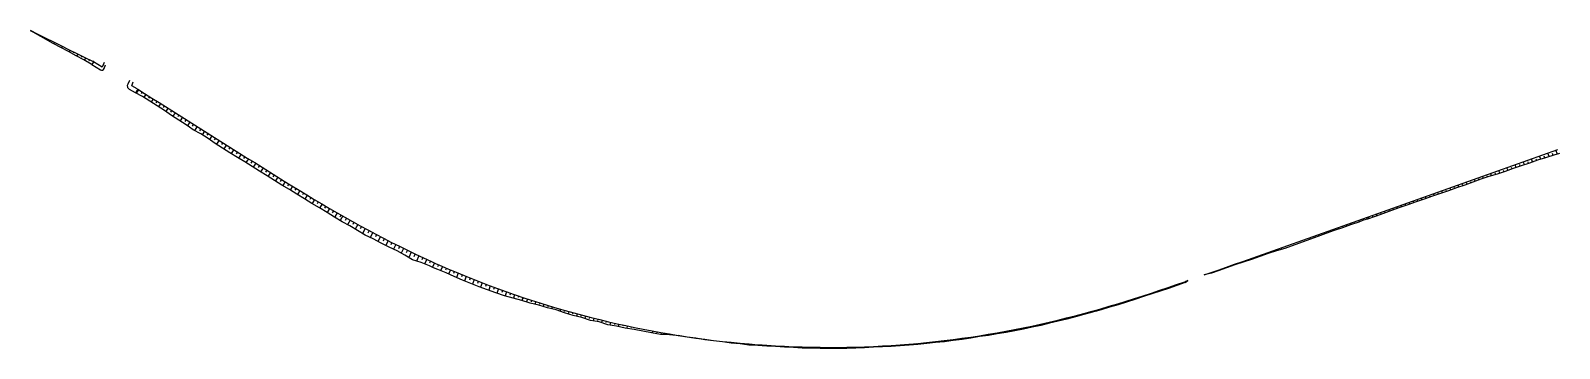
# Model space of a CAD drawing. Header units: metres. Extents: x 288738 to 324331, y 7399322 to 7465117.
# Drawn here: x 311719 to 312603, y 7431880 to 7432063 of the extents above; entities that cross this region are included whole.
import ezdxf

# ---------------------------------------------------------------- set-up
doc = ezdxf.new("R2010")
doc.units = ezdxf.units.M
doc.header["$LTSCALE"] = 10
for name, color, linetype in [('F-HZ-ATERRO-TALUDE', 110, 'Continuous'), ('F-HZ-CORREDOR', 7, 'Continuous'), ('F-HZ-CORREDOR-FEAT', 2, 'Continuous'), ('F-HZ-PIANO-CORTE', 10, 'Continuous'), ('F-HZ-TALUDE', 2, 'Continuous')]:
    doc.layers.add(name, color=color, linetype=linetype)

# ---------------------------------------------------------------- blocks, each defined once
blk = doc.blocks.new('A$C58362D19')
at = {"layer": 'F-HZ-CORREDOR', "color": 90, "linetype": 'Continuous', "lineweight": -3}
for p, q in [((311899.68, 7431956.4), (311898.16, 7431953.69)), ((311901.84, 7431955.17), (311901.08, 7431953.8)), ((311904.01, 7431953.95), (311902.55, 7431951.31)), ((311906.18, 7431952.73), (311905.46, 7431951.42)), ((311908.35, 7431951.53), (311906.86, 7431948.78)), ((311910.53, 7431950.33), (311909.76, 7431948.91)), ((311912.71, 7431949.14), (311911.17, 7431946.26)), ((311914.9, 7431947.95), (311914.14, 7431946.51)), ((311917.09, 7431946.78), (311915.64, 7431944.01)), ((311919.29, 7431945.61), (311918.59, 7431944.26)), ((311921.49, 7431944.45), (311920.07, 7431941.72)), ((311923.7, 7431943.3), (311922.99, 7431941.92)), ((311925.91, 7431942.16), (311924.52, 7431939.43)), ((311928.13, 7431941.03), (311927.44, 7431939.67)), ((311930.35, 7431939.91), (311929.01, 7431937.22)), ((311932.58, 7431938.8), (311931.91, 7431937.46)), ((311934.81, 7431937.7), (311933.46, 7431934.95)), ((311937.04, 7431936.6), (311936.36, 7431935.2)), ((311939.27, 7431935.53), (311937.81, 7431932.49)), ((311941.5, 7431934.46), (311940.73, 7431932.83)), ((311943.74, 7431933.42), (311942.3, 7431930.37)), ((311945.97, 7431932.37), (311945.33, 7431930.98)), ((311948.23, 7431931.33), (311947.02, 7431928.7)), ((311950.49, 7431930.3), (311949.92, 7431929.05)), ((311952.76, 7431929.28), (311951.63, 7431926.78)), ((311955.03, 7431928.27), (311954.47, 7431927.01)), ((311957.31, 7431927.27), (311956.21, 7431924.79)), ((311959.59, 7431926.28), (311959.06, 7431925.07)), ((311961.88, 7431925.3), (311960.84, 7431922.88)), ((311964.17, 7431924.33), (311963.65, 7431923.12)), ((311966.46, 7431923.37), (311965.43, 7431920.91)), ((311968.76, 7431922.42), (311968.24, 7431921.17)), ((311971.06, 7431921.48), (311970.02, 7431918.93)), ((311973.37, 7431920.55), (311972.85, 7431919.26)), ((311975.68, 7431919.63), (311974.64, 7431917.02)), ((311978, 7431918.72), (311977.49, 7431917.42)), ((311980.32, 7431917.82), (311979.31, 7431915.23)), ((311982.64, 7431916.94), (311982.15, 7431915.66)), ((311984.97, 7431916.06), (311984.02, 7431913.54)), ((311987.3, 7431915.19), (311986.83, 7431913.94)), ((311989.64, 7431914.33), (311988.72, 7431911.84)), ((311991.98, 7431913.49), (311991.53, 7431912.27)), ((311994.32, 7431912.65), (311993.46, 7431910.26)), ((311996.66, 7431911.83), (311996.26, 7431910.7)), ((311999.01, 7431911.01), (311998.27, 7431908.89)), ((312001.36, 7431910.21), (312001.03, 7431909.24)), ((312003.71, 7431909.41, 719.67), (312003.11, 7431907.63, 718.42)), ((312004.12, 7431909.28, 719.67), (312003.82, 7431908.39, 719.05)), ((312006.49, 7431908.5, 719.67), (312005.9, 7431906.74, 718.44)), ((312008.86, 7431907.72, 719.67), (312008.57, 7431906.86, 719.07))]:
    blk.add_line(p, q, dxfattribs=at)
at = {"layer": 'F-HZ-CORREDOR-FEAT', "color": 2, "linetype": 'Continuous', "lineweight": -3}
blk.add_lwpolyline([(312008.03, 7431906.05), (312003.11, 7431907.63), (311998.09, 7431908.94), (311993.11, 7431910.36), (311988.21, 7431912.01), (311983.35, 7431913.78), (311978.48, 7431915.53), (311973.65, 7431917.41), (311968.88, 7431919.41), (311964.14, 7431921.47), (311959.38, 7431923.5), (311954.58, 7431925.45), (311952.17, 7431926.54), (311949.88, 7431927.6), (311945.04, 7431929.47), (311940.1, 7431931.1), (311935.67, 7431933.8), (311931.1, 7431936.2), (311926.47, 7431938.46), (311921.86, 7431940.74), (311917.35, 7431943.21), (311912.7, 7431945.39), (311908.24, 7431947.92), (311903.89, 7431950.64), (311899.31, 7431952.93), (311895.04, 7431955.77)], dxfattribs=at)

msp = doc.modelspace()

# ---------------------------------------------------------------- linework, layer by layer
at = {"layer": 'F-HZ-ATERRO-TALUDE', "linetype": 'Continuous', "lineweight": -3}
for p, q in [((311781.248, 7432029.67), (311779.908, 7432027.57)), ((311781.774, 7432029.34), (311780.46, 7432027.281)), ((311783.883, 7432028.014), (311783.278, 7432027.067)), ((311785.994, 7432026.686), (311784.837, 7432024.873)), ((311788.11, 7432025.356), (311787.511, 7432024.418)), ((311790.226, 7432024.026), (311789.001, 7432022.105)), ((311792.343, 7432022.695), (311791.727, 7432021.73)), ((311794.459, 7432021.365), (311793.229, 7432019.436)), ((311796.575, 7432020.034), (311795.967, 7432019.081)), ((311798.691, 7432018.704), (311797.466, 7432016.784)), ((311800.807, 7432017.374), (311800.169, 7432016.375)), ((311802.923, 7432016.044), (311801.611, 7432013.988)), ((311805.04, 7432014.714), (311804.377, 7432013.675)), ((311807.156, 7432013.383), (311805.808, 7432011.271)), ((311809.272, 7432012.053), (311808.58, 7432010.969)), ((311811.388, 7432010.723), (311809.971, 7432008.5)), ((311813.505, 7432009.392), (311812.778, 7432008.253)), ((311815.62, 7432008.063), (311814.162, 7432005.777)), ((311817.733, 7432006.734), (311817.034, 7432005.639)), ((311819.847, 7432005.405), (311818.483, 7432003.265)), ((311821.963, 7432004.075), (311821.274, 7432002.993)), ((311824.079, 7432002.745), (311822.678, 7432000.545)), ((311826.194, 7432001.416), (311825.478, 7432000.289)), ((311828.31, 7432000.086), (311826.853, 7431997.793)), ((311830.425, 7431998.756), (311829.693, 7431997.603)), ((311832.54, 7431997.427), (311831.071, 7431995.108)), ((311834.655, 7431996.097), (311833.918, 7431994.933)), ((311836.77, 7431994.768), (311835.293, 7431992.43)), ((311838.884, 7431993.438), (311838.143, 7431992.264)), ((311840.998, 7431992.11), (311839.528, 7431989.773)), ((311843.112, 7431990.782), (311842.399, 7431989.646)), ((311845.226, 7431989.454), (311843.825, 7431987.217)), ((311847.34, 7431988.127), (311846.63, 7431986.989)), ((311849.455, 7431986.8), (311848.019, 7431984.495)), ((311851.57, 7431985.474), (311850.851, 7431984.316)), ((311853.685, 7431984.148), (311852.254, 7431981.838)), ((311855.802, 7431982.826), (311855.101, 7431981.69)), ((311857.919, 7431981.504), (311856.533, 7431979.253)), ((311860.038, 7431980.186), (311859.335, 7431979.04)), ((311862.157, 7431978.869), (311860.739, 7431976.549)), ((311864.279, 7431977.555), (311863.577, 7431976.403)), ((311866.401, 7431976.243), (311865.014, 7431973.955)), ((311868.526, 7431974.935), (311867.842, 7431973.802)), ((311870.652, 7431973.628), (311869.302, 7431971.383)), ((311872.781, 7431972.327), (311872.115, 7431971.215)), ((311874.911, 7431971.027), (311873.593, 7431968.818)), ((311877.044, 7431969.735), (311876.38, 7431968.616)), ((311879.177, 7431968.444), (311877.837, 7431966.175)), ((311881.315, 7431967.16), (311880.633, 7431966.001)), ((311883.452, 7431965.878), (311882.07, 7431963.513)), ((311885.596, 7431964.604), (311884.911, 7431963.427)), ((311887.74, 7431963.33), (311886.384, 7431960.986)), ((311889.89, 7431962.068), (311889.212, 7431960.889)), ((311892.039, 7431960.805), (311890.684, 7431958.435)), ((311894.344, 7431959.435), (311893.66, 7431958.258)), ((311896.488, 7431958.162), (311895.132, 7431955.817)), ((311898.638, 7431956.899), (311897.96, 7431955.72)), ((312003.713, 7431909.412), (312003.109, 7431907.632)), ((312004.124, 7431909.276), (312003.823, 7431908.388)), ((312006.49, 7431908.497), (312005.903, 7431906.736)), ((312008.857, 7431907.72), (312008.573, 7431906.856)), ((312011.223, 7431906.964), (312010.722, 7431905.417)), ((312013.591, 7431906.209), (312013.372, 7431905.521)), ((312015.974, 7431905.472), (312015.531, 7431904.06)), ((312018.356, 7431904.736), (312018.132, 7431904.012)), ((312020.736, 7431904.023), (312020.351, 7431902.756)), ((312023.118, 7431903.311), (312022.957, 7431902.772)), ((312025.508, 7431902.618), (312025.148, 7431901.395)), ((312027.898, 7431901.927), (312027.694, 7431901.224)), ((312030.297, 7431901.253), (312029.869, 7431899.755)), ((312032.697, 7431900.583), (312032.476, 7431899.796)), ((312035.1, 7431899.931), (312034.684, 7431898.422)), ((312037.505, 7431899.283), (312037.315, 7431898.583)), ((312039.912, 7431898.651), (312039.515, 7431897.158)), ((312042.319, 7431898.027), (312042.1, 7431897.19)), ((312044.728, 7431897.417), (312044.309, 7431895.786)), ((312047.14, 7431896.815), (312046.956, 7431896.087)), ((312049.555, 7431896.225), (312049.185, 7431894.731)), ((312051.972, 7431895.646), (312051.766, 7431894.796)), ((312054.389, 7431895.077), (312053.981, 7431893.365)), ((312056.81, 7431894.52), (312056.632, 7431893.758)), ((312059.237, 7431893.971), (312058.91, 7431892.542)), ((312061.672, 7431893.435), (312061.508, 7431892.702)), ((312064.106, 7431892.906), (312063.793, 7431891.483)), ((312066.538, 7431892.393), (312066.405, 7431891.773)), ((312078.77, 7431889.971), (312078.564, 7431888.898)), ((312081.223, 7431889.524), (312081.114, 7431888.941)), ((312083.672, 7431889.08), (312083.452, 7431887.873)), ((312086.089, 7431888.662), (312086.02, 7431888.276)), ((312088.51, 7431888.244), (312088.451, 7431887.907))]:
    msp.add_line(p, q, dxfattribs=at)
at = {"layer": 'F-HZ-CORREDOR', "color": 90, "linetype": 'Continuous', "lineweight": -3}
for p, q in [((311719.812, 7432063.241, 718.902), (311719.441, 7432062.659, 718.441)), ((311722.05, 7432062.105, 718.918), (311721.957, 7432061.959, 718.803)), ((311724.285, 7432060.976, 718.935), (311724.12, 7432060.717, 718.731)), ((311726.507, 7432059.873, 718.952), (311726.3, 7432059.548, 718.696)), ((311728.732, 7432058.768, 718.97), (311728.374, 7432058.206, 718.526)), ((311730.98, 7432057.652, 718.987), (311730.769, 7432057.321, 718.725)), ((311733.227, 7432056.536, 719.004), (311732.75, 7432055.789, 718.413)), ((311735.467, 7432055.424, 719.022), (311735.227, 7432055.048, 718.724)), ((311737.708, 7432054.312, 719.039), (311737.217, 7432053.542, 718.43)), ((311739.955, 7432053.196, 719.057), (311739.683, 7432052.769, 718.719)), ((311742.202, 7432052.081, 719.074), (311741.602, 7432051.14, 718.33)), ((311744.451, 7432050.964, 719.091), (311744.116, 7432050.439, 718.676)), ((311746.699, 7432049.848, 719.109), (311745.963, 7432048.695, 718.197)), ((311748.944, 7432048.734, 719.126), (311748.558, 7432048.128, 718.648)), ((311751.19, 7432047.619, 719.144), (311750.375, 7432046.342, 718.134)), ((311753.439, 7432046.502, 719.161), (311752.993, 7432045.804, 718.609)), ((311755.854, 7432045.645, 719.191), (311754.714, 7432043.858, 717.971))]:
    msp.add_line(p, q, dxfattribs=at)
at = {"layer": 'F-HZ-CORREDOR-FEAT', "color": 2, "linetype": 'Continuous', "lineweight": -3}
for p, q in [((311723.863, 7432061.185), (311719.383, 7432063.459)), ((311723.863, 7432061.185), (311719.383, 7432063.459)), ((311723.863, 7432061.185), (311719.383, 7432063.459)), ((311732.395, 7432055.966), (311719.595, 7432063.316)), ((311728.368, 7432058.949), (311723.863, 7432061.185)), ((311728.368, 7432058.949), (311723.863, 7432061.185)), ((311728.368, 7432058.949), (311723.863, 7432061.185)), ((311732.872, 7432056.713), (311728.368, 7432058.949)), ((311732.872, 7432056.713), (311728.368, 7432058.949)), ((311732.872, 7432056.713), (311728.368, 7432058.949)), ((311736.893, 7432053.719), (311732.395, 7432055.966)), ((311737.376, 7432054.477), (311732.872, 7432056.713)), ((311737.376, 7432054.477), (311732.872, 7432056.713)), ((311737.376, 7432054.477), (311732.872, 7432056.713)), ((311741.29, 7432051.315), (311736.893, 7432053.719)), ((311741.88, 7432052.24), (311737.376, 7432054.477)), ((311741.88, 7432052.24), (311737.376, 7432054.477)), ((311741.88, 7432052.24), (311737.376, 7432054.477)), ((311745.654, 7432048.859), (311741.29, 7432051.315)), ((311746.385, 7432050.004), (311741.88, 7432052.24)), ((311746.385, 7432050.004), (311741.88, 7432052.24)), ((311746.385, 7432050.004), (311741.88, 7432052.24)), ((311750.889, 7432047.768), (311746.385, 7432050.004)), ((311750.889, 7432047.768), (311746.385, 7432050.004)), ((311750.889, 7432047.768), (311746.385, 7432050.004)), ((311750.085, 7432046.508), (311745.654, 7432048.859)), ((311754.436, 7432044.031), (311750.085, 7432046.508)), ((311755.393, 7432045.532), (311750.889, 7432047.768)), ((311755.393, 7432045.532), (311750.889, 7432047.768)), ((311755.393, 7432045.532), (311750.889, 7432047.768)), ((311754.714, 7432043.858), (311754.436, 7432044.031)), ((311755.854, 7432045.645), (311755.393, 7432045.532)), ((311755.688, 7432045.385), (311755.393, 7432045.532)), ((311755.688, 7432045.385), (311755.393, 7432045.532))]:
    msp.add_line(p, q, dxfattribs=at)
at = {"layer": 'F-HZ-PIANO-CORTE'}
for p, q in [((312582.348, 7431986.035), (312581.714, 7431987.64)), ((312584.725, 7431986.809), (312584.397, 7431987.642)), ((312587.092, 7431987.613), (312586.427, 7431989.311)), ((312589.457, 7431988.424), (312589.121, 7431989.286)), ((312591.841, 7431989.175), (312591.139, 7431990.983)), ((312594.23, 7431989.913), (312593.861, 7431990.865)), ((312596.617, 7431990.657), (312595.848, 7431992.653)), ((312599.003, 7431991.402), (312598.603, 7431992.445)), ((312601.4, 7431992.112), (312600.556, 7431994.323)), ((312558.663, 7431978.06), (312558.158, 7431979.285)), ((312561.036, 7431978.847), (312560.775, 7431979.484)), ((312563.417, 7431979.609), (312562.867, 7431980.955)), ((312565.802, 7431980.359), (312565.511, 7431981.074)), ((312568.187, 7431981.109), (312567.573, 7431982.624)), ((312570.571, 7431981.861), (312570.249, 7431982.66)), ((312572.913, 7431982.731), (312572.284, 7431984.296)), ((312575.238, 7431983.651), (312574.941, 7431984.392)), ((312577.599, 7431984.472), (312577.002, 7431985.969)), ((312579.972, 7431985.258), (312579.665, 7431986.031)), ((312535.08, 7431969.768), (312534.584, 7431970.924)), ((312537.445, 7431970.58), (312537.193, 7431971.17)), ((312539.798, 7431971.425), (312539.299, 7431972.597)), ((312542.14, 7431972.298), (312541.899, 7431972.866)), ((312544.498, 7431973.128), (312544.016, 7431974.27)), ((312546.868, 7431973.924), (312546.62, 7431974.514)), ((312549.23, 7431974.744), (312548.728, 7431975.941)), ((312551.585, 7431975.582), (312551.336, 7431976.18)), ((312553.941, 7431976.419), (312553.444, 7431977.614)), ((312556.297, 7431977.255), (312556.049, 7431977.853)), ((312506.735, 7431959.969), (312506.326, 7431960.902)), ((312509.102, 7431960.775), (312508.89, 7431961.256)), ((312511.461, 7431961.602), (312511.035, 7431962.572)), ((312513.811, 7431962.453), (312513.602, 7431962.93)), ((312516.159, 7431963.312), (312515.75, 7431964.244)), ((312518.504, 7431964.179), (312518.306, 7431964.63)), ((312520.882, 7431964.942), (312520.455, 7431965.913)), ((312523.268, 7431965.685), (312523.036, 7431966.215)), ((312525.63, 7431966.502), (312525.16, 7431967.582)), ((312527.976, 7431967.367), (312527.748, 7431967.893)), ((312530.336, 7431968.19), (312529.876, 7431969.254)), ((312532.711, 7431968.971), (312532.47, 7431969.53)), ((312482.299, 7431951.367), (312481.914, 7431952.244)), ((312484.659, 7431952.191), (312484.464, 7431952.635)), ((312487.016, 7431953.024), (312486.625, 7431953.915)), ((312489.362, 7431953.885), (312489.172, 7431954.318)), ((312491.741, 7431954.645), (312491.329, 7431955.583)), ((312492.607, 7431954.934), (312492.188, 7431955.888)), ((312494.979, 7431955.723), (312494.76, 7431956.223)), ((312497.341, 7431956.542), (312496.895, 7431957.557)), ((312499.692, 7431957.391), (312499.472, 7431957.892)), ((312502.039, 7431958.253), (312501.61, 7431959.229)), ((312504.381, 7431959.128), (312504.175, 7431959.597)), ((312458.719, 7431943.063), (312458.362, 7431943.89)), ((312461.062, 7431943.935), (312460.891, 7431944.331)), ((312463.408, 7431944.798), (312463.077, 7431945.563)), ((312465.767, 7431945.628), (312465.599, 7431946.013)), ((312468.125, 7431946.458), (312467.787, 7431947.233)), ((312470.483, 7431947.288), (312470.313, 7431947.678)), ((312472.843, 7431948.114), (312472.498, 7431948.904)), ((312475.208, 7431948.925), (312475.03, 7431949.332)), ((312477.572, 7431949.736), (312477.205, 7431950.574)), ((312479.936, 7431950.551), (312479.748, 7431950.98)), ((312432.735, 7431934.121), (312432.611, 7431934.417)), ((312435.097, 7431934.937), (312434.842, 7431935.549)), ((312437.46, 7431935.753), (312437.328, 7431936.068)), ((312439.841, 7431936.511), (312439.544, 7431937.216)), ((312442.26, 7431937.142), (312442.069, 7431937.593)), ((312406.726, 7431925.203), (312406.597, 7431925.535)), ((312409.065, 7431926.086), (312409.009, 7431926.228)), ((312411.415, 7431926.939), (312411.31, 7431927.204)), ((312413.777, 7431927.758), (312413.721, 7431927.898)), ((312416.152, 7431928.536), (312416.018, 7431928.872)), ((312418.543, 7431929.266), (312418.455, 7431929.486)), ((312420.926, 7431930.023), (312420.717, 7431930.539)), ((312423.296, 7431930.818), (312423.183, 7431931.096)), ((312425.66, 7431931.631), (312425.424, 7431932.208)), ((312428.014, 7431932.471), (312427.897, 7431932.757)), ((312430.372, 7431933.303), (312430.134, 7431933.879)), ((312381.692, 7431916.218), (312381.492, 7431916.779)), ((312384.013, 7431917.147), (312383.933, 7431917.368)), ((312401.607, 7431923.384), (312401.476, 7431923.726)), ((312402.016, 7431923.527), (312401.884, 7431923.87)), ((312404.377, 7431924.349), (312404.308, 7431924.526)), ((312355.557, 7431907.661), (312355.473, 7431907.928)), ((312357.934, 7431908.438), (312357.772, 7431908.946)), ((312360.311, 7431909.212), (312360.231, 7431909.459)), ((312362.687, 7431909.988), (312362.531, 7431910.469)), ((312365.062, 7431910.769), (312364.984, 7431911.005)), ((312367.437, 7431911.55), (312367.281, 7431912.016)), ((312369.81, 7431912.338), (312369.732, 7431912.569)), ((312372.183, 7431913.123), (312372.025, 7431913.585)), ((312374.561, 7431913.894), (312374.477, 7431914.136)), ((312376.939, 7431914.665), (312376.762, 7431915.173)), ((312379.317, 7431915.439), (312379.222, 7431915.707)), ((312324.369, 7431898.551), (312324.22, 7431899.136)), ((312326.793, 7431899.161), (312326.713, 7431899.47)), ((312329.212, 7431899.793), (312329.044, 7431900.432)), ((312331.626, 7431900.443), (312331.539, 7431900.769)), ((312334.022, 7431901.154), (312333.855, 7431901.764)), ((312336.416, 7431901.87), (312336.336, 7431902.158)), ((312338.822, 7431902.548), (312338.656, 7431903.137)), ((312341.223, 7431903.247), (312341.138, 7431903.542)), ((312343.623, 7431903.947), (312343.449, 7431904.543)), ((312346.022, 7431904.649), (312345.932, 7431904.954)), ((312348.416, 7431905.368), (312348.232, 7431905.981)), ((312350.8, 7431906.122), (312350.71, 7431906.418)), ((312353.181, 7431906.883), (312353.006, 7431907.45)), ((312285.392, 7431889.623), (312285.27, 7431890.305)), ((312287.838, 7431890.138), (312287.78, 7431890.454)), ((312290.294, 7431890.604), (312290.171, 7431891.257)), ((312292.751, 7431891.069), (312292.686, 7431891.406)), ((312295.197, 7431891.584), (312295.065, 7431892.252)), ((312297.642, 7431892.105), (312297.576, 7431892.433)), ((312300.089, 7431892.616), (312299.95, 7431893.291)), ((312302.537, 7431893.126), (312302.463, 7431893.475)), ((312304.967, 7431893.712), (312304.824, 7431894.373)), ((312307.393, 7431894.316), (312307.325, 7431894.622)), ((312309.832, 7431894.864), (312309.689, 7431895.499)), ((312312.275, 7431895.395), (312312.196, 7431895.736)), ((312314.703, 7431895.989), (312314.543, 7431896.669)), ((312317.125, 7431896.609), (312317.046, 7431896.939)), ((312319.539, 7431897.257), (312319.387, 7431897.881)), ((312321.95, 7431897.919), (312321.877, 7431898.211)), ((312093.927, 7431887.265), (312093.935, 7431887.313)), ((312096.39, 7431886.833), (312096.413, 7431886.981)), ((312098.854, 7431886.411), (312098.869, 7431886.507)), ((312101.333, 7431886.092), (312101.356, 7431886.246)), ((312103.812, 7431885.77), (312103.821, 7431885.83)), ((312106.28, 7431885.372), (312106.306, 7431885.555)), ((312108.748, 7431884.973), (312108.765, 7431885.097)), ((312111.231, 7431884.676), (312111.261, 7431884.909)), ((312113.713, 7431884.383), (312113.727, 7431884.49)), ((312116.198, 7431884.103), (312116.223, 7431884.306)), ((312118.682, 7431883.823), (312118.694, 7431883.92)), ((312121.153, 7431883.449), (312121.188, 7431883.748)), ((312123.623, 7431883.058), (312123.646, 7431883.27)), ((312126.108, 7431882.792), (312126.154, 7431883.235)), ((312128.597, 7431882.56), (312128.619, 7431882.776)), ((312131.081, 7431882.277), (312131.128, 7431882.766)), ((312133.562, 7431881.976), (312133.589, 7431882.261)), ((312136.055, 7431881.808), (312136.102, 7431882.341)), ((312138.553, 7431881.703), (312138.571, 7431881.924)), ((312141.045, 7431881.518), (312141.08, 7431881.958)), ((312143.539, 7431881.346), (312143.555, 7431881.565)), ((312146.034, 7431881.193), (312146.064, 7431881.625)), ((312151.023, 7431880.868), (312151.052, 7431881.334)), ((312215.973, 7431881.074), (312215.944, 7431881.606)), ((312218.469, 7431881.214), (312218.453, 7431881.492)), ((312220.965, 7431881.347), (312220.928, 7431881.94)), ((312223.461, 7431881.499), (312223.44, 7431881.812)), ((312225.956, 7431881.659), (312225.908, 7431882.318)), ((312228.445, 7431881.885), (312228.42, 7431882.205)), ((312230.931, 7431882.149), (312230.883, 7431882.74)), ((312233.418, 7431882.404), (312233.394, 7431882.686)), ((312235.906, 7431882.651), (312235.856, 7431883.207)), ((312238.393, 7431882.896), (312238.367, 7431883.177)), ((312240.881, 7431883.141), (312240.825, 7431883.718)), ((312243.37, 7431883.378), (312243.339, 7431883.684)), ((312245.86, 7431883.606), (312245.788, 7431884.273)), ((312248.344, 7431883.878), (312248.306, 7431884.222)), ((312250.822, 7431884.212), (312250.745, 7431884.873)), ((312253.301, 7431884.536), (312253.262, 7431884.862)), ((312255.782, 7431884.846), (312255.698, 7431885.517)), ((312258.261, 7431885.166), (312258.216, 7431885.509)), ((312260.737, 7431885.512), (312260.644, 7431886.205)), ((312263.209, 7431885.884), (312263.162, 7431886.223)), ((312265.668, 7431886.336), (312265.581, 7431886.937)), ((312268.129, 7431886.771), (312268.089, 7431887.043)), ((312270.602, 7431887.14), (312270.514, 7431887.713)), ((312273.074, 7431887.513), (312273.027, 7431887.813)), ((312275.542, 7431887.913), (312275.441, 7431888.533)), ((312278.009, 7431888.312), (312277.956, 7431888.634)), ((312280.478, 7431888.709), (312280.36, 7431889.397)), ((312282.946, 7431889.108), (312282.882, 7431889.474)), ((312148.528, 7431881.025), (312148.543, 7431881.249)), ((312153.519, 7431880.723), (312153.533, 7431880.964)), ((312156.016, 7431880.601), (312156.042, 7431881.087)), ((312158.514, 7431880.509), (312158.526, 7431880.745)), ((312161.012, 7431880.397), (312161.033, 7431880.885)), ((312163.508, 7431880.252), (312163.518, 7431880.527)), ((312166.004, 7431880.132), (312166.025, 7431880.727)), ((312168.504, 7431880.063), (312168.513, 7431880.365)), ((312171.003, 7431880.006), (312171.018, 7431880.614)), ((312173.503, 7431879.981), (312173.509, 7431880.279)), ((312176.003, 7431879.959), (312176.012, 7431880.545)), ((312178.503, 7431879.945), (312178.506, 7431880.238)), ((312181.002, 7431879.932), (312181.007, 7431880.521)), ((312183.502, 7431879.924), (312183.504, 7431880.227)), ((312186.002, 7431879.917), (312186.002, 7431880.542)), ((312188.502, 7431879.917), (312188.501, 7431880.245)), ((312191.002, 7431879.919), (312190.996, 7431880.607)), ((312193.502, 7431879.97), (312193.497, 7431880.316)), ((312196.001, 7431880.02), (312195.989, 7431880.717)), ((312198.499, 7431880.132), (312198.491, 7431880.463)), ((312200.996, 7431880.244), (312200.979, 7431880.872)), ((312203.492, 7431880.392), (312203.483, 7431880.682)), ((312205.987, 7431880.542), (312205.968, 7431881.072)), ((312208.485, 7431880.656), (312208.474, 7431880.924)), ((312210.983, 7431880.764), (312210.958, 7431881.317)), ((312213.478, 7431880.914), (312213.464, 7431881.187))]:
    msp.add_line(p, q, dxfattribs=at)
at = {"layer": 'F-HZ-TALUDE'}
for p, q in [((311760.678, 7432042.369), (311755.688, 7432045.385, 719.179)), ((311761.974, 7432044.995), (311760.678, 7432042.369)), ((311777.804, 7432031.569), (311778.636, 7432033.83)), ((311780.971, 7432029.845), (311777.804, 7432031.569))]:
    msp.add_line(p, q, dxfattribs=at)
for points in [[(311754.714, 7432043.858), (311759.706, 7432040.784, 0.4975603), (311761.914, 7432041.644), (311762.727, 7432043.716)], [(311779.908, 7432027.57), (311776.582, 7432029.454, -0.4279498), (311775.759, 7432032.722), (311776.681, 7432034.855)]]:
    msp.add_lwpolyline(points, format="xyb", dxfattribs=at)
at = {"layer": 'F-HZ-TALUDE', "linetype": 'Continuous', "lineweight": -3}
for points in [[(311890.684, 7431958.435), (311886.301, 7431961.035), (311881.907, 7431963.607), (311877.604, 7431966.322), (311873.29, 7431969.007), (311868.931, 7431971.604), (311864.585, 7431974.212), (311860.257, 7431976.842), (311856.01, 7431979.592), (311851.673, 7431982.186), (311847.406, 7431984.882), (311843.182, 7431987.637), (311838.831, 7431990.181), (311834.584, 7431992.88), (311830.34, 7431995.572), (311826.105, 7431998.27), (311821.925, 7432001.045), (311817.715, 7432003.761), (311813.356, 7432006.235), (311811.233, 7432007.665), (311809.196, 7432009.013), (311805.035, 7432011.786), (311800.83, 7432014.491), (311796.696, 7432017.308), (311792.434, 7432019.924), (311788.214, 7432022.605), (311784.062, 7432025.393), (311779.908, 7432027.57)], [(311780.971, 7432029.845), (311781.248, 7432029.67), (311785.204, 7432027.183), (311789.437, 7432024.522), (311793.67, 7432021.861), (311840.316, 7431992.539), (311844.576, 7431989.862), (311848.842, 7431987.184), (311853.112, 7431984.507), (311857.391, 7431981.833), (311861.679, 7431979.165), (311865.976, 7431976.504), (311870.285, 7431973.852), (311874.606, 7431971.212), (311878.941, 7431968.585), (311883.291, 7431965.974), (311887.657, 7431963.379), (311892.039, 7431960.805), (311892.04, 7431960.805), (311896.442, 7431958.252), (311900.862, 7431955.723), (311905.303, 7431953.219), (311909.765, 7431950.745), (311914.25, 7431948.3), (311918.757, 7431945.888), (311923.289, 7431943.51), (311927.845, 7431941.17), (311932.426, 7431938.869), (311937.033, 7431936.608), (311941.664, 7431934.387), (311946.32, 7431932.207), (311951, 7431930.068), (311953.294, 7431929.039), (311955.702, 7431927.971), (311960.425, 7431925.917), (311965.166, 7431923.906), (311969.925, 7431921.939), (311974.702, 7431920.017), (311979.496, 7431918.138), (311984.307, 7431916.304), (311989.135, 7431914.514), (311993.979, 7431912.768), (311998.838, 7431911.067), (312003.713, 7431909.412), (312008.602, 7431907.801), (312013.506, 7431906.235), (312018.425, 7431904.715), (312023.356, 7431903.24), (312028.301, 7431901.81), (312033.259, 7431900.426), (312038.229, 7431899.088), (312043.21, 7431897.796), (312048.204, 7431896.55), (312053.208, 7431895.349), (312058.223, 7431894.195), (312063.248, 7431893.087), (312068.282, 7431892.026), (312073.327, 7431891.011), (312078.379, 7431890.042), (312083.441, 7431889.12), (312088.51, 7431888.244), (312093.587, 7431887.416), (312098.671, 7431886.634), (312103.762, 7431885.899), (312108.859, 7431885.21), (312113.962, 7431884.569), (312119.07, 7431883.975), (312124.183, 7431883.428), (312129.301, 7431882.928), (312134.423, 7431882.474), (312139.548, 7431882.068), (312141.999, 7431881.891), (312144.677, 7431881.71), (312149.808, 7431881.398), (312154.942, 7431881.134), (312160.077, 7431880.916), (312165.214, 7431880.746), (312170.352, 7431880.624), (312175.491, 7431880.548), (312180.629, 7431880.52), (312185.768, 7431880.539), (312190.905, 7431880.605), (312196.042, 7431880.718), (312201.176, 7431880.879), (312206.309, 7431881.086), (312211.439, 7431881.341), (312216.566, 7431881.643), (312221.69, 7431881.992), (312226.81, 7431882.387), (312231.926, 7431882.83), (312237.037, 7431883.32), (312242.143, 7431883.857), (312247.244, 7431884.44), (312252.338, 7431885.07), (312257.426, 7431885.747), (312262.507, 7431886.47), (312267.581, 7431887.24), (312272.647, 7431888.057), (312277.705, 7431888.919), (312282.755, 7431889.828), (312287.795, 7431890.784), (312292.826, 7431891.785), (312297.848, 7431892.832), (312302.859, 7431893.926), (312307.859, 7431895.065), (312312.848, 7431896.25), (312317.826, 7431897.48), (312322.792, 7431898.756), (312327.746, 7431900.075), (312332.688, 7431901.436), (312334.994, 7431902.085), (312337.618, 7431902.834), (312342.535, 7431904.269), (312347.436, 7431905.737), (312352.324, 7431907.236), (312357.2, 7431908.763), (312362.063, 7431910.317), (312366.914, 7431911.894), (312371.754, 7431913.494), (312376.584, 7431915.113), (312381.404, 7431916.748), (312386.216, 7431918.4)], [(312401.476, 7431923.726), (312405.394, 7431925.11), (312410.177, 7431926.802), (312414.955, 7431928.495), (312419.731, 7431930.189), (312601.603, 7431994.694)], [(312602.586, 7431992.461), (312599.295, 7431991.493), (312594.589, 7431990.024), (312589.876, 7431988.568), (312585.217, 7431986.969), (312580.528, 7431985.442), (312575.846, 7431983.892), (312571.268, 7431982.08), (312566.557, 7431980.596), (312561.843, 7431979.114), (312557.155, 7431977.56), (312552.506, 7431975.91), (312547.857, 7431974.255), (312543.171, 7431972.683), (312538.547, 7431970.958), (312533.872, 7431969.353), (312529.168, 7431967.806), (312524.532, 7431966.098), (312521.483, 7431965.101), (312519.758, 7431964.643), (312515.06, 7431962.905), (312510.348, 7431961.199), (312505.598, 7431959.582), (312500.906, 7431957.83), (312496.193, 7431956.128), (312491.741, 7431954.645), (312491.443, 7431954.509), (312488.873, 7431953.738), (312486.689, 7431952.899), (312481.948, 7431951.245), (312477.195, 7431949.606), (312472.434, 7431947.974), (312467.684, 7431946.303), (312462.931, 7431944.63), (312458.209, 7431942.873)], [(312444.018, 7431937.601), (312439.082, 7431936.313), (312434.297, 7431934.661), (312429.511, 7431933.006), (312424.742, 7431931.303), (312419.933, 7431929.69), (312415.071, 7431928.206), (312410.278, 7431926.545), (312405.533, 7431924.752), (312401.607, 7431923.384)], [(312386.334, 7431918.075), (312381.606, 7431916.184), (312376.76, 7431914.606), (312371.911, 7431913.034), (312367.069, 7431911.428), (312362.219, 7431909.834), (312357.362, 7431908.251), (312352.502, 7431906.66), (312347.622, 7431905.117), (312342.705, 7431903.679), (312337.783, 7431902.246), (312335.149, 7431901.522), (312332.866, 7431900.776), (312327.911, 7431899.442), (312322.934, 7431898.19), (312317.983, 7431896.829), (312313.009, 7431895.555), (312307.992, 7431894.465), (312303.008, 7431893.225), (312297.981, 7431892.177), (312292.958, 7431891.108), (312287.912, 7431890.153), (312282.883, 7431889.095), (312277.811, 7431888.28), (312272.741, 7431887.459), (312267.66, 7431886.702), (312262.603, 7431885.773), (312257.514, 7431885.061), (312252.415, 7431884.426), (312247.32, 7431883.741), (312242.202, 7431883.271), (312237.088, 7431882.768), (312231.973, 7431882.26), (312226.859, 7431881.717), (312221.729, 7431881.388), (312216.595, 7431881.113), (312211.465, 7431880.785), (312206.328, 7431880.563), (312201.194, 7431880.253), (312196.054, 7431880.021), (312190.912, 7431879.917), (312185.768, 7431879.917), (312180.624, 7431879.933), (312175.48, 7431879.961), (312170.336, 7431880.013), (312165.193, 7431880.154), (312160.056, 7431880.452), (312154.915, 7431880.642), (312149.779, 7431880.94), (312144.646, 7431881.287), (312141.963, 7431881.431), (312139.515, 7431881.663), (312134.369, 7431881.879), (312129.258, 7431882.498), (312124.134, 7431882.977), (312119.047, 7431883.782), (312113.935, 7431884.357), (312108.825, 7431884.961), (312103.745, 7431885.781), (312098.641, 7431886.439), (312093.573, 7431887.327)], [(312068.047, 7431890.915), (312062.919, 7431891.6), (312057.896, 7431892.78), (312052.774, 7431893.546), (312047.858, 7431895.17), (312042.758, 7431896.056), (312037.86, 7431897.721), (312032.814, 7431898.835), (312027.886, 7431900.374), (312023.04, 7431902.18), (312017.977, 7431903.265), (312013.068, 7431904.861), (312008.028, 7431906.055), (312003.109, 7431907.632)], [(312088.451, 7431887.907), (312083.212, 7431887.871), (312078.175, 7431888.984)]]:
    msp.add_lwpolyline(points, dxfattribs=at)
at = {"layer": 'F-HZ-TALUDE'}
for points in [[(311895.038, 7431955.766), (311890.684, 7431958.435)], [(312458.209, 7431942.873), (312444.018, 7431937.601)], [(312386.334, 7431918.075), (312387.896, 7431919.045), (312386.216, 7431918.4)], [(312401.607, 7431923.384), (312397.39, 7431922.357), (312401.476, 7431923.726)], [(312078.175, 7431888.984), (312068.047, 7431890.915)], [(312088.451, 7431887.907), (312092.293, 7431887.627), (312093.573, 7431887.327)]]:
    msp.add_lwpolyline(points, dxfattribs=at)

# ---------------------------------------------------------------- block references
msp.add_blockref('A$C58362D19', (0, 0), dxfattribs=at)

doc.saveas('drawing.dxf')
